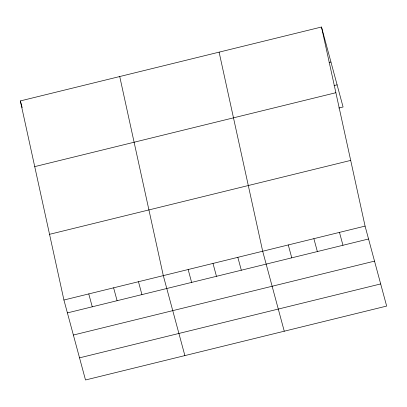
<?xml version="1.0" encoding="UTF-8"?>
<svg xmlns="http://www.w3.org/2000/svg" width="407" height="407" viewBox="0 0 407 407"><rect width="100%" height="100%" fill="white"/><g stroke="black" fill="none" stroke-linecap="round" stroke-linejoin="round"><path stroke-width="0.61" d="M321.494 27.015L365.074 226.104L386.65 306.074L85.506 379.985L63.924 300.015L20.35 100.926L321.494 27.015L343.076 106.985L338.807 108.033M329.115 62.485L330.947 62.037M334.055 85.592L337.103 84.844M34.732 166.626L335.877 92.715M49.547 234.315L350.692 160.404M63.924 300.015L365.074 226.104M67.404 312.897L368.549 238.99M73.377 335.037L374.521 261.126M79.528 357.845L380.677 283.938M339.474 232.387L342.953 245.268M313.878 238.67L317.353 251.551M288.278 244.953L291.758 257.835M284.259 331.206L262.683 251.236L219.108 52.147M237.841 257.331L241.315 270.217M212.993 263.431L216.468 276.312M188.151 269.526L191.626 282.412M184.88 355.596L163.304 275.625L119.729 76.536M138.461 281.72L141.936 294.607M113.614 287.82L117.089 300.702M88.772 293.915L92.247 306.802M20.35 100.926L22.171 107.672"/></g></svg>
